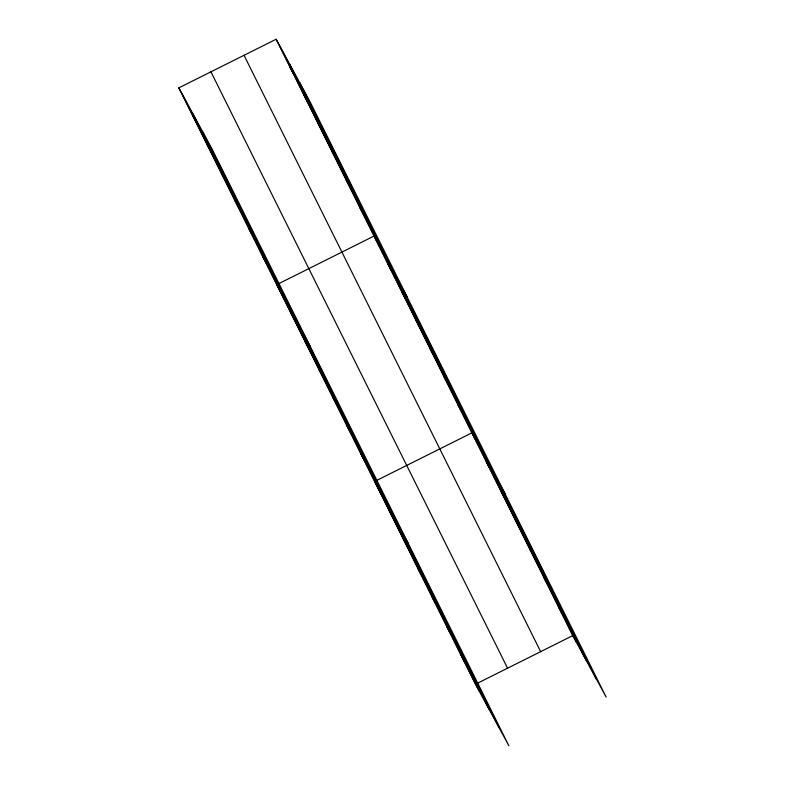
<?xml version="1.0" encoding="UTF-8"?>
<svg xmlns="http://www.w3.org/2000/svg" width="785" height="785" viewBox="0 0 785 785"><rect width="100%" height="100%" fill="white"/><g stroke="black" fill="none" stroke-linecap="round" stroke-linejoin="round"><path stroke-width="1.18" d="M178.833 87.871L212.235 149.386L508.866 745.75L475.465 684.235L178.833 87.871L276.134 39.25L309.535 100.765L606.167 697.129L572.765 635.614L276.134 39.25M475.465 684.235L572.765 635.614M290.116 67.363L293.825 74.202M304.099 95.476L307.808 102.315M318.082 123.588L321.791 130.428M332.065 151.711L335.784 158.541M346.048 179.824L349.767 186.653M360.03 207.937L363.749 214.776M407.425 297.564L374.023 236.049L276.722 284.67L310.124 346.185M388.006 264.162L391.715 271.002M401.989 292.275L405.698 299.114M415.971 320.388L419.681 327.227M429.954 348.511L433.663 355.34M443.937 376.623L447.656 383.453M457.92 404.736L461.639 411.575M505.305 494.364L471.903 432.849L374.612 481.47L408.014 542.985M486.317 461.815L490.026 468.655M500.722 490.782L504.431 497.621M515.127 519.748L518.846 526.588M529.541 548.715L533.25 555.554M543.946 577.682L547.655 584.511M558.351 606.648L562.07 613.477M192.825 115.984L196.535 122.823M206.808 144.097L210.517 150.936M220.791 172.209L224.5 179.049M234.774 200.332L238.483 207.161M248.757 228.445L252.466 235.274M262.739 256.558L266.449 263.397M290.705 312.783L294.424 319.623M304.698 340.896L308.407 347.735M318.681 369.009L322.39 375.848M332.663 397.132L336.373 403.961M346.646 425.244L350.355 432.074M360.629 453.357L364.338 460.196M389.017 510.436L392.736 517.276M403.431 539.403L407.14 546.242M417.836 568.369L421.545 575.209M432.241 597.336L435.96 604.175M446.655 626.302L450.364 633.142M461.06 655.269L464.769 662.098M299.733 82.719L596.365 679.084M289.645 64.135L586.267 660.489M279.843 46.089L576.475 642.444M244.027 55.293L540.659 651.658M210.939 71.828L507.571 668.192M202.442 131.34L499.074 727.705M192.345 112.755L488.976 709.11M182.552 94.71L479.184 691.065"/></g></svg>
